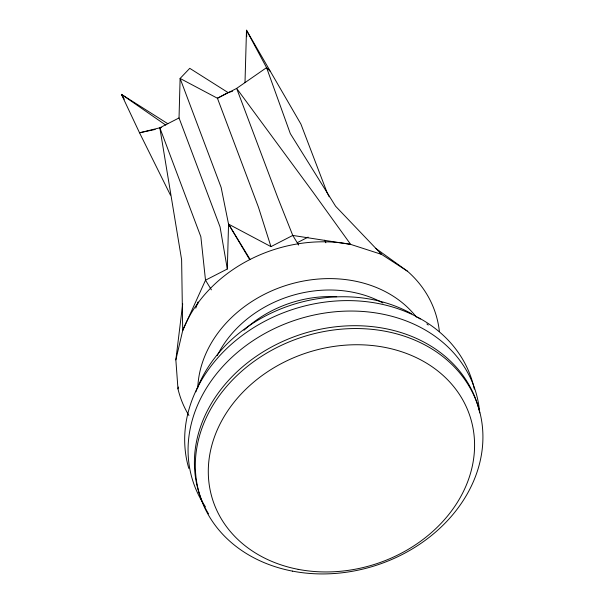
<?xml version="1.0" encoding="UTF-8"?>
<svg xmlns="http://www.w3.org/2000/svg" width="604" height="604" viewBox="0 0 604 604"><rect width="100%" height="100%" fill="white"/><g stroke="black" fill="none" stroke-linecap="round" stroke-linejoin="round"><path stroke-width="0.91" d="M188.946 415.499A134.292 110.275 -18 0 1 177.976 388.855L175.847 359.878L182.702 330.539L205.503 280.196L227.323 269.007L220.06 226.923L179.033 117.946L180.113 78.452L189.754 68.328L228.033 92.548L232.502 91.302M227.323 269.007L228.546 224.129L221.132 187.429L180.113 78.452L217.44 98.248L258.459 207.232L270.954 246.628L292.774 235.439L350.667 244.393L381.562 254.375L407.428 271.181A134.292 110.275 -18 0 1 439.357 331.347M244.998 82.635L246.492 30.2L300.913 124.092L327.081 192.57L329.195 196.791M175.847 359.878L182.702 303.88M177.976 388.855L178.399 387.028M197.704 303.827L198.135 302L195.772 308.138M228.033 92.548L217.44 98.248L236.64 88.403L266.568 67.648L270.509 71.642M167.837 123.722L121.419 94.345L139.532 132.797L159.833 127.791L179.033 117.946M297.274 242.68L308.123 237.115M155.183 129.452L139.532 132.797L170.441 195.092M298.663 245.073L292.774 235.439L277.659 197.387L236.64 88.403L313.144 192.321L350.667 244.393A134.292 110.275 -18 0 0 182.702 330.539L181.623 259.773L159.833 127.791L161.661 127.55M249.694 259.66L228.546 224.129L270.954 246.628M165.768 125.111L121.419 94.345L124.296 99.192M375.628 248.297L407.428 271.181M379.35 252.668L381.562 254.375L335.59 206.228L290.313 133.612L266.568 67.648L246.492 30.2L246.734 36.701M228.546 224.129L250.139 259.456M211.392 289.837L205.503 280.196L200.86 236.776L159.833 127.791M324.756 240.196L325.881 242.785M188.81 468.402A148.297 121.774 -18 0 1 300.475 307.096A148.297 121.774 -18 0 1 474.314 389.074M205.352 506.711A148.297 121.774 -18 0 1 291.792 321.351A148.297 121.774 -18 0 1 479.349 409.436M195.87 391.83A139.909 114.888 -18 0 1 411.513 313.687M417.9 317.523A139.909 114.888 -18 0 1 420.21 319.055M426.839 323.918A139.909 114.888 -18 0 1 428.244 325.043M208.516 513.868A146.093 119.962 -18 0 1 294.042 336.775A146.093 119.962 -18 0 1 479.742 412.902M217.259 355.567A110.638 90.849 -18 0 1 382.883 302.966M197.787 387.76A119.909 98.46 -18 0 1 285.647 285.564A119.909 98.46 -18 0 1 416.511 317.259M243.993 330.26A107.142 87.98 -18 0 1 336.7 296.715M298.165 569.338A135.266 111.076 -18 0 0 472.117 423.827A135.266 111.076 -18 0 0 254.012 381.871A135.266 111.076 -18 0 0 298.165 569.338M292.396 571.112A146.093 119.962 -18 0 0 480.263 413.959A146.093 119.962 -18 0 0 244.703 368.644A146.093 119.962 -18 0 0 292.396 571.112"/></g></svg>
